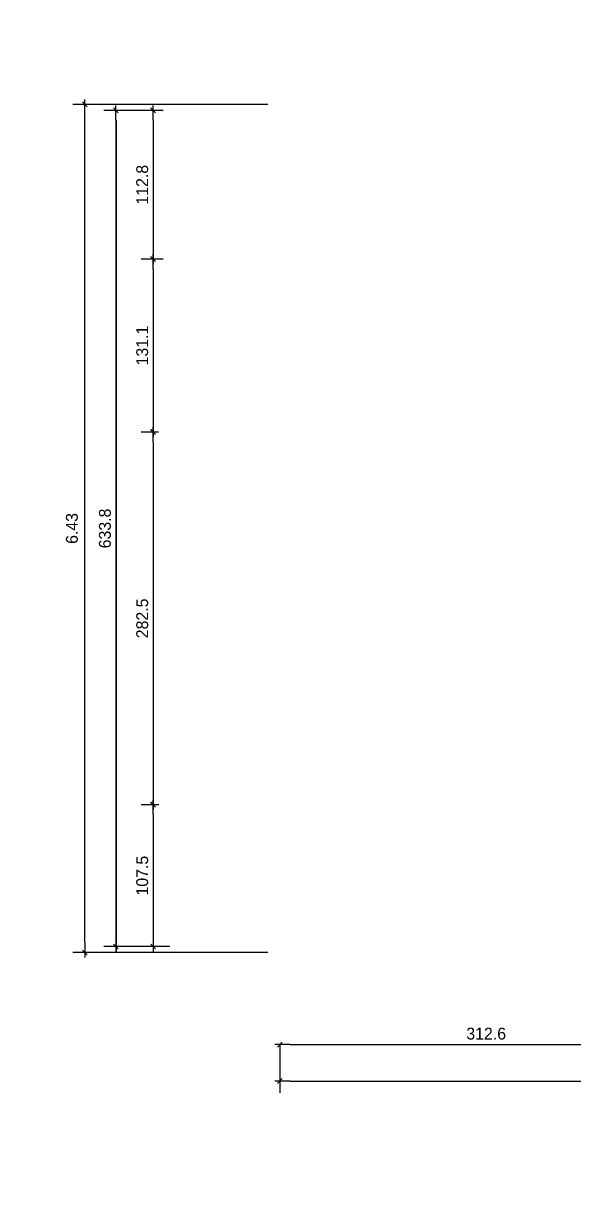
# Model space of a CAD drawing. Header units: millimetres. Extents: x 19442 to 19711, y 4351 to 4752.
# Drawn here: x 19469.17 to 19473.34, y 4513.95 to 4522.83 of the extents above; entities that cross this region are included whole.
import ezdxf

# ---------------------------------------------------------------- set-up
doc = ezdxf.new("R2010")
doc.units = ezdxf.units.MM
for name, color, linetype in [('0 @ 0.5', 7, 'Continuous'), ('cotas', 1, 'Continuous'), ('cotas @ 500', 1, 'Continuous')]:
    doc.layers.add(name, color=color, linetype=linetype)
doc.styles.add('century gothic', font='GOTHIC.TTF')
doc.styles.add('COTAS SMC', font='GOTHIC.TTF')
doc.dimstyles.new('ANOTATIVE 100 SMCONSTRUCCIONES', dxfattribs={"dimscale": 0, "dimtxt": 0.18, "dimasz": 0.15, "dimexe": 0.18, "dimexo": 0.09, "dimgap": 0.1, "dimtad": 1, "dimzin": 0, "dimdsep": 46, "dimtxsty": 'century gothic', "dimblk1": 'FLECHA1', "dimblk2": 'FLECHA1', "dimsah": 1, "dimcen": 0.18, "dimdle": 0.075, "dimclrd": 1, "dimclre": 1, "dimclrt": 2, "dimaunit": 1, "dimadec": 0, "dimazin": 0, "dimtfac": 0.75, "dimtix": 1, "dimtmove": 2, "dimatfit": 3, "dimfxl": 0.09, "dimtvp": 1.5, "dimtfill": 1, "dimtolj": 1, "dimtzin": 0, "dimarcsym": 0})
doc.dimstyles.new('ANOTATIVE CM SMCONSTRUCCIONES', dxfattribs={"dimscale": 0, "dimtxt": 0.18, "dimasz": 0.15, "dimexe": 0.18, "dimexo": 0.18, "dimgap": 0.07, "dimtad": 1, "dimdec": 1, "dimlfac": 100, "dimdsep": 46, "dimtxsty": 'century gothic', "dimblk1": 'FLECHA1', "dimblk2": 'FLECHA1', "dimsah": 1, "dimcen": 0.18, "dimdle": 0.075, "dimclrd": 1, "dimclre": 1, "dimclrt": 2, "dimaunit": 1, "dimadec": 0, "dimazin": 2, "dimtfac": 0.75, "dimtdec": 1, "dimtix": 1, "dimtmove": 2, "dimatfit": 3, "dimfxl": 0.09, "dimtvp": 1.5, "dimtfill": 1, "dimtolj": 1, "dimtzin": 0, "dimarcsym": 0})
doc.dimstyles.new('PIES SMCONSTRUCCIONES', dxfattribs={"dimscale": 0, "dimtxt": 0.18, "dimasz": 0.2, "dimexe": 0.18, "dimexo": 0, "dimgap": 0.1, "dimtad": 1, "dimdec": 0, "dimlfac": 39.370079, "dimzin": 0, "dimdsep": 46, "dimlunit": 4, "dimtxsty": 'COTAS SMC', "dimblk1": 'FLECHA1', "dimblk2": 'FLECHA1', "dimsah": 1, "dimcen": 0.2, "dimdle": 0.075, "dimclrd": 1, "dimclre": 1, "dimclrt": 2, "dimaunit": 1, "dimadec": 0, "dimazin": 0, "dimtfac": 0.75, "dimtdec": 0, "dimtix": 1, "dimtmove": 2, "dimatfit": 3, "dimfxl": 0.09, "dimtvp": 1.5, "dimtfill": 1, "dimtolj": 1, "dimtzin": 0, "dimarcsym": 0})

# ---------------------------------------------------------------- blocks, each defined once
blk = doc.blocks.new('FLECHA1')
at = {"color": 4}
blk.add_line((-0.246176, -0.248081), (0.248081, 0.25), dxfattribs=at)
at = {"color": 1}
blk.add_line((-1, 0), (0.496162, 0), dxfattribs=at)
blk = doc.blocks.new('*D418')
at = {"layer": 'cotas', "color": 1, "lineweight": -2, "transparency": 16777216}
for p, q in [((19614.326, 4625.8448), (19614.326, 4700.8448)), ((19570.9836, 4550.8448), (19524.326, 4550.8448)), ((19614.326, 4548.4298), (19614.326, 4550.8448)), ((19570.5339, 4548.4298), (19524.326, 4548.4298)), ((19614.326, 4473.4298), (19614.326, 4398.4298))]:
    blk.add_line(p, q, dxfattribs=at)
at = {"layer": 'Defpoints', "color": 0, "transparency": 16777216}
for p in [(19614.326, 4550.8448), (19615.9836, 4550.8448), (19615.5339, 4548.4298)]:
    blk.add_point(p, dxfattribs=at)
at = {"layer": 'cotas', "color": 1, "lineweight": -2, "transparency": 16777216, "xscale": 75, "yscale": 75, "zscale": 75}
for p, rotation in [((19614.326, 4550.8448), 270), ((19614.326, 4548.4298), 90)]:
    blk.add_blockref('FLECHA1', p, dxfattribs=dict(at, rotation=rotation))
at = {"layer": 'cotas', "color": 2, "transparency": 16777216, "insert": (19517.3376, 4549.6373), "char_height": 90, "attachment_point": 5, "rotation": 90, "style": 'century gothic', "bg_fill": 3, "box_fill_scale": 1.1, "bg_fill_color": 256, "bg_fill_true_color": 13158600, "bg_fill_transparency": 0}
blk.add_mtext('\\A1;2.42', dxfattribs=at)
blk = doc.blocks.new('*D473')
at = {"layer": 'cotas', "color": 1, "lineweight": -2, "transparency": 16777216}
for p, q in [((19620.0128, 4651.7533), (19620.0128, 4751.7533)), ((19620.4168, 4551.7533), (19530.0128, 4551.7533)), ((19620.0128, 4550.5333), (19620.0128, 4551.7533)), ((19620.4168, 4550.5333), (19530.0128, 4550.5333)), ((19620.0128, 4450.5333), (19620.0128, 4350.5333))]:
    blk.add_line(p, q, dxfattribs=at)
at = {"layer": 'Defpoints', "color": 0, "transparency": 16777216}
for p in [(19620.0128, 4551.7533), (19620.4168, 4551.7533), (19620.4168, 4550.5333)]:
    blk.add_point(p, dxfattribs=at)
at = {"layer": 'cotas', "color": 1, "lineweight": -2, "transparency": 16777216, "xscale": 100, "yscale": 100, "zscale": 100}
for p, rotation in [((19620.0128, 4551.7533), 270), ((19620.0128, 4550.5333), 90)]:
    blk.add_blockref('FLECHA1', p, dxfattribs=dict(at, rotation=rotation))
at = {"layer": 'cotas', "color": 2, "transparency": 16777216, "insert": (19523.8809, 4551.1433), "char_height": 90, "attachment_point": 5, "rotation": 90, "style": 'COTAS SMC', "bg_fill": 3, "box_fill_scale": 1.1, "bg_fill_color": 256, "bg_fill_true_color": 13158600, "bg_fill_transparency": 0}
blk.add_mtext("\\A1;4'", dxfattribs=at)
blk = doc.blocks.new('*D52')
at = {"color": 1, "lineweight": -2, "transparency": 16777216}
for p, q in [((19470.2324, 4522.1759), (19470.0661, 4522.1759)), ((19470.1561, 4522.1009), (19470.1561, 4521.1234)), ((19470.2324, 4521.0484), (19470.0661, 4521.0484))]:
    blk.add_line(p, q, dxfattribs=at)
at = {"layer": 'Defpoints', "color": 0, "transparency": 16777216}
for p in [(19470.3224, 4522.1759), (19470.1561, 4521.0484), (19470.3224, 4521.0484)]:
    blk.add_point(p, dxfattribs=at)
at = {"color": 1, "lineweight": -2, "transparency": 16777216, "xscale": 0.075, "yscale": 0.075, "zscale": 0.075}
for p, rotation in [((19470.1561, 4522.1759), 90), ((19470.1561, 4521.0484), 270)]:
    blk.add_blockref('FLECHA1', p, dxfattribs=dict(at, rotation=rotation))
at = {"color": 2, "transparency": 16777216, "insert": (19470.0738, 4521.6122), "char_height": 0.09, "attachment_point": 5, "rotation": 90, "style": 'century gothic', "bg_fill": 3, "box_fill_scale": 1.1, "bg_fill_color": 256, "bg_fill_true_color": 13158600, "bg_fill_transparency": 0}
blk.add_mtext('\\A1;112.8', dxfattribs=at)
blk = doc.blocks.new('*D53')
at = {"color": 1, "lineweight": -2, "transparency": 16777216}
for p, q in [((19470.2324, 4521.0484), (19470.0661, 4521.0484)), ((19470.1561, 4520.9734), (19470.1561, 4519.8125)), ((19470.1974, 4519.7375), (19470.0661, 4519.7375))]:
    blk.add_line(p, q, dxfattribs=at)
at = {"layer": 'Defpoints', "color": 0, "transparency": 16777216}
for p in [(19470.3224, 4521.0484), (19470.1561, 4519.7375), (19470.2874, 4519.7375)]:
    blk.add_point(p, dxfattribs=at)
at = {"color": 1, "lineweight": -2, "transparency": 16777216, "xscale": 0.075, "yscale": 0.075, "zscale": 0.075}
for p, rotation in [((19470.1561, 4521.0484), 90), ((19470.1561, 4519.7375), 270)]:
    blk.add_blockref('FLECHA1', p, dxfattribs=dict(at, rotation=rotation))
at = {"color": 2, "transparency": 16777216, "insert": (19470.0738, 4520.393), "char_height": 0.09, "attachment_point": 5, "rotation": 90, "style": 'century gothic', "bg_fill": 3, "box_fill_scale": 1.1, "bg_fill_color": 256, "bg_fill_true_color": 13158600, "bg_fill_transparency": 0}
blk.add_mtext('\\A1;131.1', dxfattribs=at)
blk = doc.blocks.new('*D54')
at = {"color": 1, "lineweight": -2, "transparency": 16777216}
for p, q in [((19470.1974, 4519.7375), (19470.0661, 4519.7375)), ((19470.1561, 4519.6625), (19470.1561, 4516.9875)), ((19470.2003, 4516.9125), (19470.0661, 4516.9125))]:
    blk.add_line(p, q, dxfattribs=at)
at = {"layer": 'Defpoints', "color": 0, "transparency": 16777216}
for p in [(19470.2874, 4519.7375), (19470.1561, 4516.9125), (19470.2903, 4516.9125)]:
    blk.add_point(p, dxfattribs=at)
at = {"color": 1, "lineweight": -2, "transparency": 16777216, "xscale": 0.075, "yscale": 0.075, "zscale": 0.075}
for p, rotation in [((19470.1561, 4519.7375), 90), ((19470.1561, 4516.9125), 270)]:
    blk.add_blockref('FLECHA1', p, dxfattribs=dict(at, rotation=rotation))
at = {"color": 2, "transparency": 16777216, "insert": (19470.0738, 4518.325), "char_height": 0.09, "attachment_point": 5, "rotation": 90, "style": 'century gothic', "bg_fill": 3, "box_fill_scale": 1.1, "bg_fill_color": 256, "bg_fill_true_color": 13158600, "bg_fill_transparency": 0}
blk.add_mtext('\\A1;282.5', dxfattribs=at)
blk = doc.blocks.new('*D55')
at = {"color": 1, "lineweight": -2, "transparency": 16777216}
for p, q in [((19470.2003, 4516.9125), (19470.0661, 4516.9125)), ((19470.1561, 4516.8375), (19470.1561, 4515.9125)), ((19470.2827, 4515.8375), (19470.0661, 4515.8375))]:
    blk.add_line(p, q, dxfattribs=at)
at = {"layer": 'Defpoints', "color": 0, "transparency": 16777216}
for p in [(19470.2903, 4516.9125), (19470.1561, 4515.8375), (19470.3727, 4515.8375)]:
    blk.add_point(p, dxfattribs=at)
at = {"color": 1, "lineweight": -2, "transparency": 16777216, "xscale": 0.075, "yscale": 0.075, "zscale": 0.075}
for p, rotation in [((19470.1561, 4516.9125), 90), ((19470.1561, 4515.8375), 270)]:
    blk.add_blockref('FLECHA1', p, dxfattribs=dict(at, rotation=rotation))
at = {"color": 2, "transparency": 16777216, "insert": (19470.0738, 4516.375), "char_height": 0.09, "attachment_point": 5, "rotation": 90, "style": 'century gothic', "bg_fill": 3, "box_fill_scale": 1.1, "bg_fill_color": 256, "bg_fill_true_color": 13158600, "bg_fill_transparency": 0}
blk.add_mtext('\\A1;107.5', dxfattribs=at)
blk = doc.blocks.new('*D56')
at = {"color": 1, "lineweight": -2, "transparency": 16777216}
for p, q in [((19470.2324, 4522.1759), (19469.7836, 4522.1759)), ((19469.8736, 4522.1009), (19469.8736, 4515.9125)), ((19470.2324, 4515.8375), (19469.7836, 4515.8375))]:
    blk.add_line(p, q, dxfattribs=at)
at = {"layer": 'Defpoints', "color": 0, "transparency": 16777216}
for p in [(19470.3224, 4522.1759), (19469.8736, 4515.8375), (19470.3224, 4515.8375)]:
    blk.add_point(p, dxfattribs=at)
at = {"color": 1, "lineweight": -2, "transparency": 16777216, "xscale": 0.075, "yscale": 0.075, "zscale": 0.075}
for p, rotation in [((19469.8736, 4522.1759), 90), ((19469.8736, 4515.8375), 270)]:
    blk.add_blockref('FLECHA1', p, dxfattribs=dict(at, rotation=rotation))
at = {"color": 2, "transparency": 16777216, "insert": (19469.7914, 4519.0067), "char_height": 0.09, "attachment_point": 5, "rotation": 90, "style": 'century gothic', "bg_fill": 3, "box_fill_scale": 1.1, "bg_fill_color": 256, "bg_fill_true_color": 13158600, "bg_fill_transparency": 0}
blk.add_mtext('\\A1;633.8', dxfattribs=at)
blk = doc.blocks.new('*D57')
at = {"color": 1, "lineweight": -2, "transparency": 16777216}
for p, q in [((19471.1159, 4515.0891), (19471.1159, 4515.0046)), ((19471.1909, 4515.0946), (19474.1671, 4515.0946)), ((19474.2421, 4515.0891), (19474.2421, 4515.0046))]:
    blk.add_line(p, q, dxfattribs=at)
at = {"layer": 'Defpoints', "color": 0, "transparency": 16777216}
for p in [(19471.1159, 4515.1791), (19474.2421, 4515.1791), (19474.2421, 4515.0946)]:
    blk.add_point(p, dxfattribs=at)
at = {"color": 1, "lineweight": -2, "transparency": 16777216, "xscale": 0.075, "yscale": 0.075, "zscale": 0.075, "rotation": 180}
blk.add_blockref('FLECHA1', (19471.1159, 4515.0946), dxfattribs=at)
at = {"color": 1, "lineweight": -2, "transparency": 16777216, "xscale": 0.075, "yscale": 0.075, "zscale": 0.075}
blk.add_blockref('FLECHA1', (19474.2421, 4515.0946), dxfattribs=at)
at = {"color": 2, "transparency": 16777216, "insert": (19472.679, 4515.1768), "char_height": 0.09, "attachment_point": 5, "style": 'century gothic', "bg_fill": 3, "box_fill_scale": 1.1, "bg_fill_color": 256, "bg_fill_true_color": 13158600, "bg_fill_transparency": 0}
blk.add_mtext('\\A1;312.6', dxfattribs=at)
blk = doc.blocks.new('*D61')
at = {"color": 1, "lineweight": -2, "transparency": 16777216}
for p, q in [((19471.1159, 4515.0891), (19471.1159, 4514.7279)), ((19481.3058, 4515.1494), (19481.3058, 4514.7279)), ((19471.1909, 4514.8179), (19481.2308, 4514.8179))]:
    blk.add_line(p, q, dxfattribs=at)
at = {"layer": 'Defpoints', "color": 0, "transparency": 16777216}
for p in [(19471.1159, 4515.1791), (19481.3058, 4515.2394), (19481.3058, 4514.8179)]:
    blk.add_point(p, dxfattribs=at)
at = {"color": 1, "lineweight": -2, "transparency": 16777216, "xscale": 0.075, "yscale": 0.075, "zscale": 0.075, "rotation": 180}
blk.add_blockref('FLECHA1', (19471.1159, 4514.8179), dxfattribs=at)
at = {"color": 1, "lineweight": -2, "transparency": 16777216, "xscale": 0.075, "yscale": 0.075, "zscale": 0.075}
blk.add_blockref('FLECHA1', (19481.3058, 4514.8179), dxfattribs=at)
at = {"color": 2, "transparency": 16777216, "insert": (19476.2108, 4514.9001), "char_height": 0.09, "attachment_point": 5, "style": 'century gothic', "bg_fill": 3, "box_fill_scale": 1.1, "bg_fill_color": 256, "bg_fill_true_color": 13158600, "bg_fill_transparency": 0}
blk.add_mtext('\\A1;1019', dxfattribs=at)
blk = doc.blocks.new('*D45')
at = {"color": 1, "lineweight": -2, "transparency": 16777216}
for p, q in [((19471.0259, 4522.2209), (19469.5486, 4522.2209)), ((19469.6386, 4515.8675), (19469.6386, 4522.1459)), ((19471.0259, 4515.7925), (19469.5486, 4515.7925))]:
    blk.add_line(p, q, dxfattribs=at)
at = {"layer": 'Defpoints', "color": 0, "transparency": 16777216}
for p in [(19469.6386, 4522.2209), (19471.0709, 4522.2209), (19471.0709, 4515.7925)]:
    blk.add_point(p, dxfattribs=at)
at = {"color": 1, "lineweight": -2, "transparency": 16777216, "xscale": 0.075, "yscale": 0.075, "zscale": 0.075}
for p, rotation in [((19469.6386, 4522.2209), 90), ((19469.6386, 4515.7925), 270)]:
    blk.add_blockref('FLECHA1', p, dxfattribs=dict(at, rotation=rotation))
at = {"color": 2, "transparency": 16777216, "insert": (19469.5413, 4519.0067), "char_height": 0.09, "attachment_point": 5, "rotation": 90, "style": 'century gothic', "bg_fill": 3, "box_fill_scale": 1.1, "bg_fill_color": 256, "bg_fill_true_color": 13158600, "bg_fill_transparency": 0}
blk.add_mtext('\\A1;6.43', dxfattribs=at)
blk = doc.blocks.new('*U664')
at = {"layer": 'cotas @ 500'}
dim = blk.add_linear_dim(base=(19614.3260382735, 4550.8448237801), p1=(19615.5338597089, 4548.4298237801), p2=(19615.9836080801, 4550.8448237801), angle=90, dimstyle='ANOTATIVE 100 SMCONSTRUCCIONES', override={"dimscale": 500, "dimtix": 1, "dimtofl": 1, "dimtmove": 1, "dimatfit": 1}, dxfattribs=at)
dim.commit()
dim.dimension.update_dxf_attribs({"geometry": '*D418', "text_midpoint": (19517.3375950376, 4549.6373237801)})
blk = doc.blocks.new('*U666')
at = {"layer": 'cotas @ 500'}
dim = blk.add_linear_dim(base=(19620.0128, 4551.7533), p1=(19620.4168, 4550.5333), p2=(19620.4168, 4551.7533), angle=90, dimstyle='PIES SMCONSTRUCCIONES', override={"dimscale": 500, "dimtix": 1, "dimtofl": 1, "dimtmove": 2, "dimatfit": 3}, dxfattribs=at)
dim.commit()
dim.dimension.update_dxf_attribs({"geometry": '*D473', "text_midpoint": (19523.8809, 4551.1433)})

msp = doc.modelspace()

# ---------------------------------------------------------------- block references
at = {"layer": 'cotas'}
msp.add_blockref('*U664', (0, 0), dxfattribs=at)

# ---------------------------------------------------------------- next in the draw order: block references
msp.add_blockref('*U666', (0, 0), dxfattribs=at)

# ---------------------------------------------------------------- next in the draw order: dimensions: what is measured, and where the dimension line sits
at = {"layer": '0 @ 0.5'}
dim = msp.add_linear_dim(base=(19470.156077212, 4521.048444306), p1=(19470.322383452, 4522.175944312), p2=(19470.322383452, 4521.048444306), angle=90, dimstyle='ANOTATIVE CM SMCONSTRUCCIONES', override={"dimscale": 0.5, "dimtix": 1, "dimtofl": 1, "dimtmove": 2, "dimatfit": 3}, dxfattribs=at)
dim.commit()
dim.dimension.update_dxf_attribs({"geometry": '*D52', "text_midpoint": (19470.073813446, 4521.612194309)})
dim = msp.add_linear_dim(base=(19474.2421, 4515.0946), p1=(19471.1159, 4515.1791), p2=(19474.2421, 4515.1791), dimstyle='ANOTATIVE CM SMCONSTRUCCIONES', override={"dimscale": 0.5, "dimtix": 1, "dimtofl": 1, "dimtmove": 2, "dimatfit": 3}, dxfattribs=at)
dim.commit()
dim.dimension.update_dxf_attribs({"geometry": '*D57', "text_midpoint": (19472.679, 4515.1768)})

# ---------------------------------------------------------------- next in the draw order: dimensions: what is measured, and where the dimension line sits
dim = msp.add_linear_dim(base=(19470.1561, 4519.7375), p1=(19470.3224, 4521.0484), p2=(19470.2874, 4519.7375), angle=90, dimstyle='ANOTATIVE CM SMCONSTRUCCIONES', override={"dimscale": 0.5, "dimtix": 1, "dimtofl": 1, "dimtmove": 2, "dimatfit": 3}, dxfattribs=at)
dim.commit()
dim.dimension.update_dxf_attribs({"geometry": '*D53', "text_midpoint": (19470.0738, 4520.393)})
dim = msp.add_linear_dim(base=(19481.3058, 4514.8179), p1=(19471.1159, 4515.1791), p2=(19481.3058, 4515.2394), dimstyle='ANOTATIVE CM SMCONSTRUCCIONES', override={"dimscale": 0.5, "dimtix": 1, "dimtofl": 1, "dimtmove": 2, "dimatfit": 3}, dxfattribs=at)
dim.commit()
dim.dimension.update_dxf_attribs({"geometry": '*D61', "text_midpoint": (19476.2108, 4514.9001)})

# ---------------------------------------------------------------- next in the draw order: dimensions: what is measured, and where the dimension line sits
dim = msp.add_linear_dim(base=(19470.1561, 4516.9125), p1=(19470.2874, 4519.7375), p2=(19470.2903, 4516.9125), angle=90, dimstyle='ANOTATIVE CM SMCONSTRUCCIONES', override={"dimscale": 0.5, "dimtix": 1, "dimtofl": 1, "dimtmove": 2, "dimatfit": 3}, dxfattribs=at)
dim.commit()
dim.dimension.update_dxf_attribs({"geometry": '*D54', "text_midpoint": (19470.0738, 4518.325)})

# ---------------------------------------------------------------- next in the draw order: dimensions: what is measured, and where the dimension line sits
dim = msp.add_linear_dim(base=(19470.1561, 4515.8375), p1=(19470.2903, 4516.9125), p2=(19470.3727, 4515.8375), angle=90, dimstyle='ANOTATIVE CM SMCONSTRUCCIONES', override={"dimscale": 0.5, "dimtix": 1, "dimtofl": 1, "dimtmove": 2, "dimatfit": 3}, dxfattribs=at)
dim.commit()
dim.dimension.update_dxf_attribs({"geometry": '*D55', "text_midpoint": (19470.0738, 4516.375)})

# ---------------------------------------------------------------- next in the draw order: dimensions: what is measured, and where the dimension line sits
dim = msp.add_linear_dim(base=(19469.8736, 4515.8375), p1=(19470.3224, 4522.1759), p2=(19470.3224, 4515.8375), angle=90, dimstyle='ANOTATIVE CM SMCONSTRUCCIONES', override={"dimscale": 0.5, "dimtix": 1, "dimtofl": 1, "dimtmove": 2, "dimatfit": 3}, dxfattribs=at)
dim.commit()
dim.dimension.update_dxf_attribs({"geometry": '*D56', "text_midpoint": (19469.7914, 4519.0067)})

# ---------------------------------------------------------------- next in the draw order: dimensions: what is measured, and where the dimension line sits
dim = msp.add_linear_dim(base=(19469.6386, 4522.2209), p1=(19471.0709, 4515.7925), p2=(19471.0709, 4522.2209), angle=90, dimstyle='ANOTATIVE 100 SMCONSTRUCCIONES', override={"dimscale": 0.5, "dimtix": 1, "dimtofl": 1, "dimtmove": 2, "dimatfit": 3}, dxfattribs=at)
dim.commit()
dim.dimension.update_dxf_attribs({"geometry": '*D45', "text_midpoint": (19469.5413, 4519.0067)})

doc.saveas('drawing.dxf')
